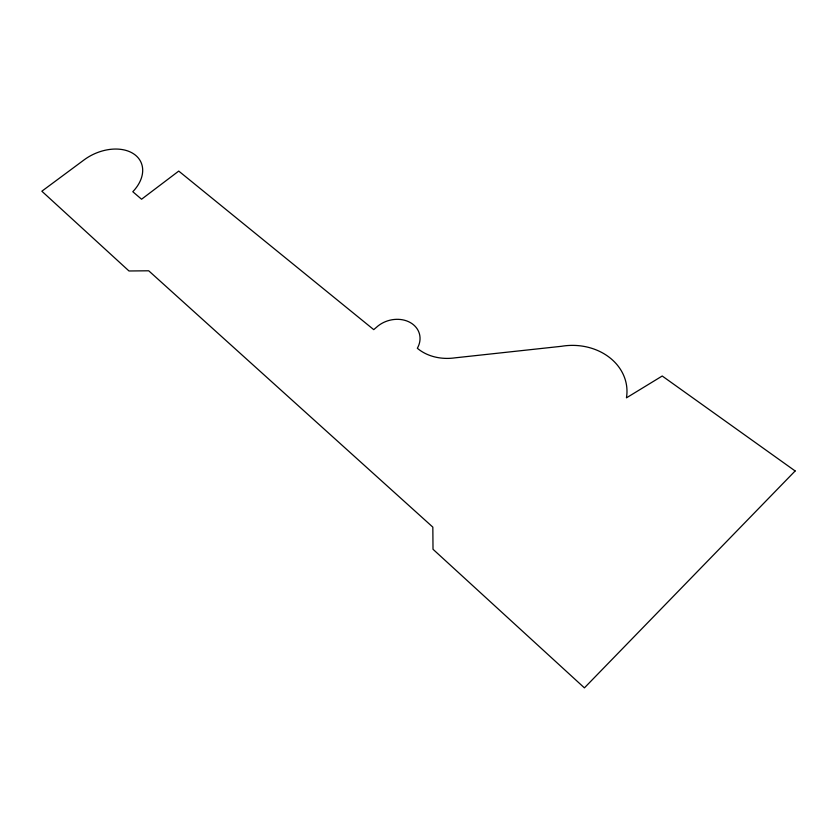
<?xml version="1.0" encoding="UTF-8"?>
<svg xmlns="http://www.w3.org/2000/svg" width="837" height="837" viewBox="0 0 837 837"><rect width="100%" height="100%" fill="white"/><g stroke="black" fill="none" stroke-linecap="round" stroke-linejoin="round"><path stroke-width="1.26" d="M795.15 470.959L584.414 687.868L433.011 549.271L432.834 527.132L148.714 270.79L128.992 270.979L41.85 191.213L84.15 159.846A39.203 27.004 -24.7 0 1 133.554 153.788A39.203 27.004 -24.7 0 1 132.801 191.725L141.568 199.227L178.741 171.083L373.741 329.632L378.094 325.896A25.937 21.092 -16.1 0 1 410.36 322.601A25.937 21.092 -16.1 0 1 417.339 348.265A45.742 37.016 -12.4 0 0 455.056 357.838L561.449 346.298A55.776 46.903 -3.6 0 1 626.442 397.847L662.224 376.012L795.15 470.959"/></g></svg>
